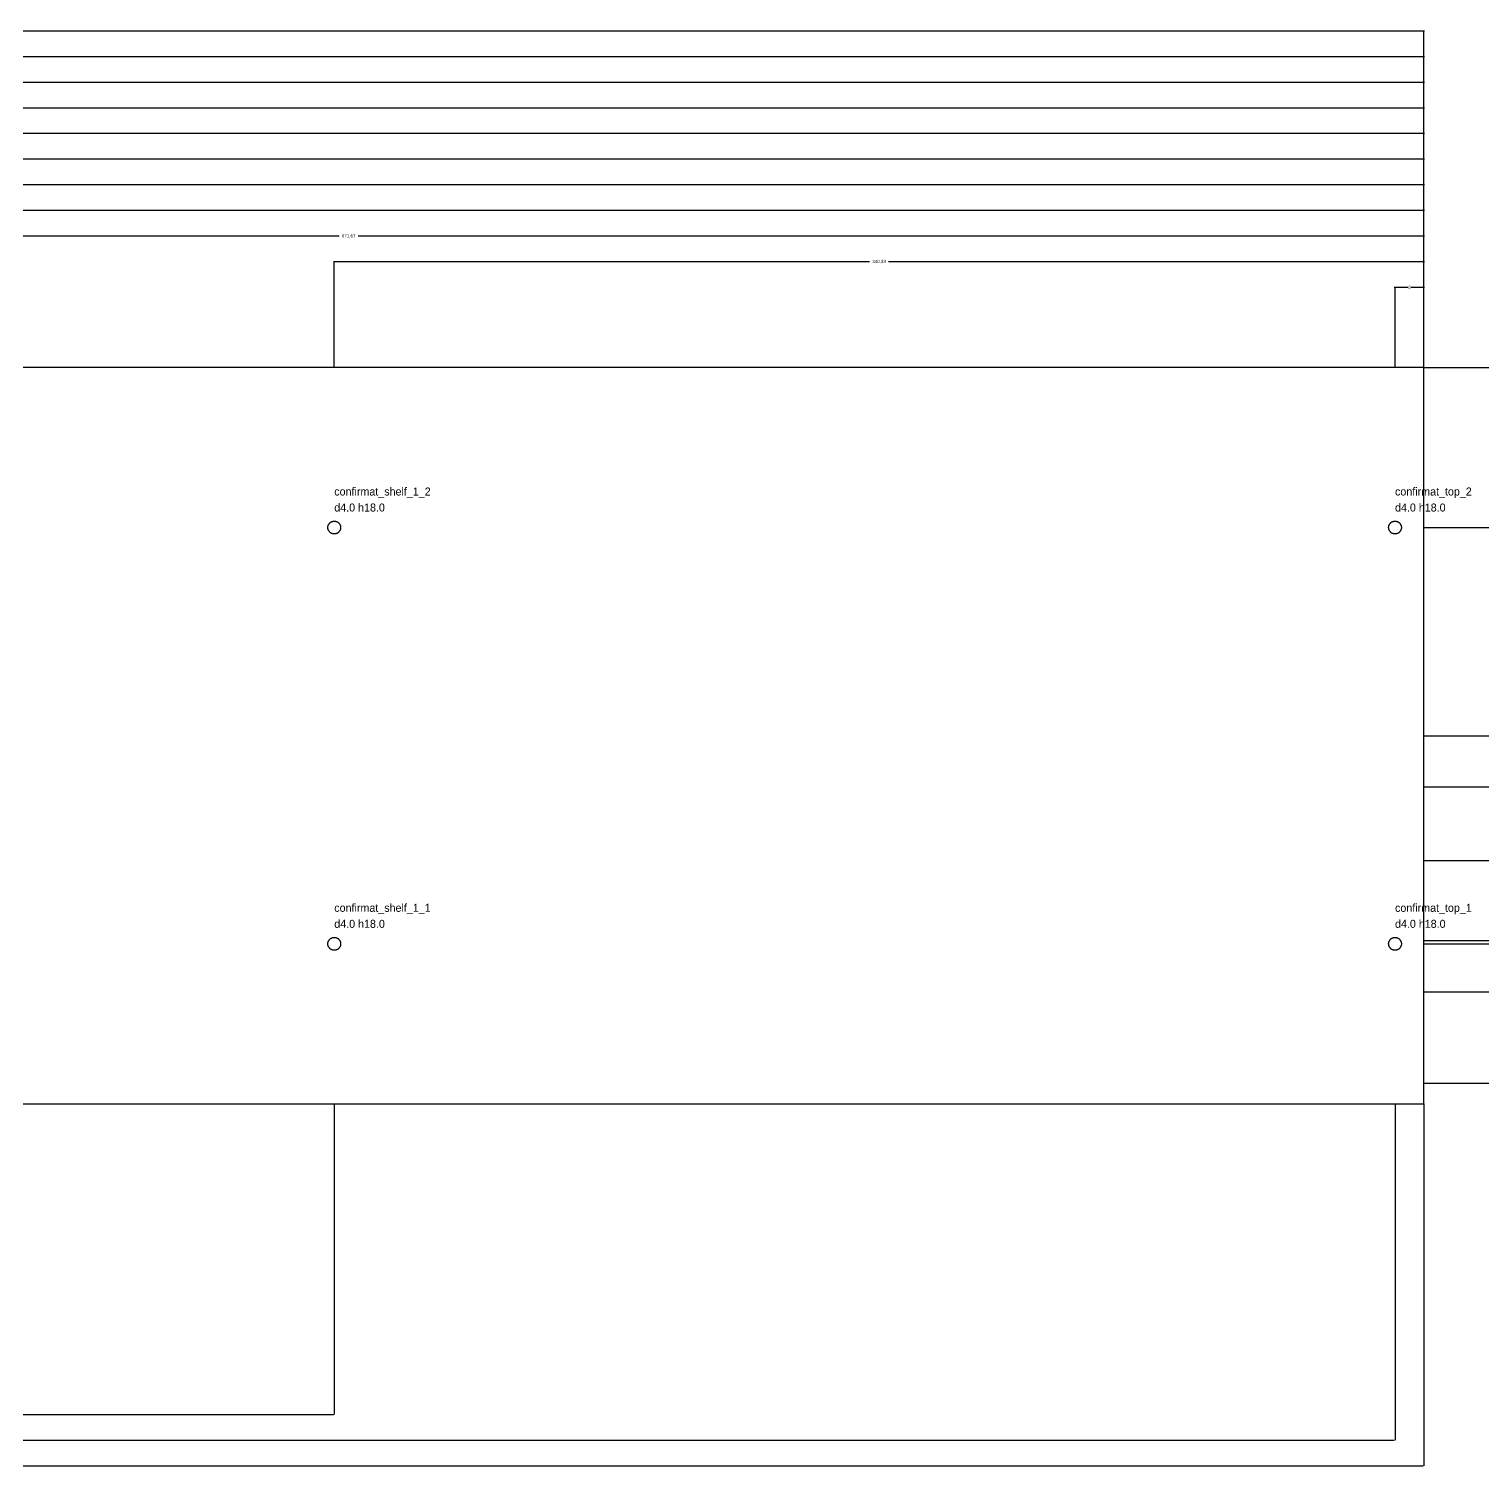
# Model space of a CAD drawing. Header units: millimetres. Extents: x -90 to 2551, y -195 to 364.
# Drawn here: x 1864.3 to 2318.5, y -113.7 to 335.7 of the extents above; entities that cross this region are included whole.
import ezdxf

# ---------------------------------------------------------------- set-up
doc = ezdxf.new("R2010")
doc.units = ezdxf.units.MM
for name, color, linetype in [('ANNOTATION', 7, 'Continuous'), ('CUT', 1, 'Continuous'), ('DIMENSION', 8, 'Continuous')]:
    doc.layers.add(name, color=color, linetype=linetype)
doc.dimstyles.get("Standard").update_dxf_attribs({"dimtxt": 2.5, "dimasz": 2.5, "dimexe": 1.25, "dimexo": 0.625, "dimtad": 1, "dimtxsty": 'Standard', "dimcen": 2.5, "dimazin": 3, "dimtfac": 1, "dimtmove": 0, "dimatfit": 3})

# ---------------------------------------------------------------- blocks, each defined once
blk = doc.blocks.new('_CLOSEDFILLED')
at = {"color": 0, "linetype": 'ByBlock'}
blk.add_solid([(-1, 0.2), (0, 0), (-1, -0.2)], dxfattribs=at)
blk = doc.blocks.new('*D10')
for p, q in [((0, 0), (0, -97)), ((1959.67, 0), (1959.67, -97)), ((0.25, -97), (976.335, -97)), ((983.335, -97), (1959.42, -97))]:
    blk.add_line(p, q)
at = {"layer": 'Defpoints'}
for p in [(0, 0), (1959.67, 0), (0, -97)]:
    blk.add_point(p, dxfattribs=at)
at = {"layer": 'DIMENSION', "xscale": 0.25, "yscale": 0.25, "rotation": 180}
blk.add_blockref('_CLOSEDFILLED', (0, -97), dxfattribs=at)
at = {"layer": 'DIMENSION', "xscale": 0.25, "yscale": 0.25}
blk.add_blockref('_CLOSEDFILLED', (1959.67, -97), dxfattribs=at)
at = {"layer": 'DIMENSION', "insert": (979.835, -97), "char_height": 1, "attachment_point": 5}
blk.add_mtext('1959,67', dxfattribs=at)
blk = doc.blocks.new('*D11')
for p, q in [((0, 0), (0, -105)), ((2291, 0), (2291, -105)), ((0.25, -105), (1143.5, -105)), ((1147.5, -105), (2290.75, -105))]:
    blk.add_line(p, q)
at = {"layer": 'Defpoints'}
for p in [(0, 0), (2291, 0), (0, -105)]:
    blk.add_point(p, dxfattribs=at)
at = {"layer": 'DIMENSION', "xscale": 0.25, "yscale": 0.25, "rotation": 180}
blk.add_blockref('_CLOSEDFILLED', (0, -105), dxfattribs=at)
at = {"layer": 'DIMENSION', "xscale": 0.25, "yscale": 0.25}
blk.add_blockref('_CLOSEDFILLED', (2291, -105), dxfattribs=at)
at = {"layer": 'DIMENSION', "insert": (1145.5, -105), "char_height": 1, "attachment_point": 5}
blk.add_mtext('2291', dxfattribs=at)
blk = doc.blocks.new('*D12')
for p, q in [((0, 0), (0, -113)), ((2300, 0), (2300, -113)), ((0.25, -113), (1148, -113)), ((1152, -113), (2299.75, -113))]:
    blk.add_line(p, q)
at = {"layer": 'Defpoints'}
for p in [(0, 0), (2300, 0), (0, -113)]:
    blk.add_point(p, dxfattribs=at)
at = {"layer": 'DIMENSION', "xscale": 0.25, "yscale": 0.25, "rotation": 180}
blk.add_blockref('_CLOSEDFILLED', (0, -113), dxfattribs=at)
at = {"layer": 'DIMENSION', "xscale": 0.25, "yscale": 0.25}
blk.add_blockref('_CLOSEDFILLED', (2300, -113), dxfattribs=at)
at = {"layer": 'DIMENSION', "insert": (1150, -113), "char_height": 1, "attachment_point": 5}
blk.add_mtext('2300', dxfattribs=at)
blk = doc.blocks.new('*D13')
for p, q in [((2295, 255), (2290.75, 255)), ((2291, 230), (2291, 255)), ((2300.25, 255), (2296, 255)), ((2300, 230), (2300, 255))]:
    blk.add_line(p, q)
at = {"layer": 'Defpoints'}
for p in [(2300, 255), (2291, 230), (2300, 230)]:
    blk.add_point(p, dxfattribs=at)
at = {"layer": 'DIMENSION', "xscale": 0.25, "yscale": 0.25}
blk.add_blockref('_CLOSEDFILLED', (2291, 255), dxfattribs=at)
at = {"layer": 'DIMENSION', "xscale": 0.25, "yscale": 0.25, "rotation": 180}
blk.add_blockref('_CLOSEDFILLED', (2300, 255), dxfattribs=at)
at = {"layer": 'DIMENSION', "insert": (2295.5, 255), "char_height": 1, "attachment_point": 5}
blk.add_mtext('9', dxfattribs=at)
blk = doc.blocks.new('*D14')
for p, q in [((2126.835, 263), (1959.42, 263)), ((1959.67, 230), (1959.67, 263)), ((2300.25, 263), (2132.835, 263)), ((2300, 230), (2300, 263))]:
    blk.add_line(p, q)
at = {"layer": 'Defpoints'}
for p in [(2300, 263), (1959.67, 230), (2300, 230)]:
    blk.add_point(p, dxfattribs=at)
at = {"layer": 'DIMENSION', "xscale": 0.25, "yscale": 0.25}
blk.add_blockref('_CLOSEDFILLED', (1959.67, 263), dxfattribs=at)
at = {"layer": 'DIMENSION', "xscale": 0.25, "yscale": 0.25, "rotation": 180}
blk.add_blockref('_CLOSEDFILLED', (2300, 263), dxfattribs=at)
at = {"layer": 'DIMENSION', "insert": (2129.835, 263), "char_height": 1, "attachment_point": 5}
blk.add_mtext('340,33', dxfattribs=at)
blk = doc.blocks.new('*D15')
for p, q in [((1961.165, 271), (1628.08, 271)), ((1628.33, 230), (1628.33, 271)), ((2300.25, 271), (1967.165, 271)), ((2300, 230), (2300, 271))]:
    blk.add_line(p, q)
at = {"layer": 'Defpoints'}
for p in [(2300, 271), (1628.33, 230), (2300, 230)]:
    blk.add_point(p, dxfattribs=at)
at = {"layer": 'DIMENSION', "xscale": 0.25, "yscale": 0.25}
blk.add_blockref('_CLOSEDFILLED', (1628.33, 271), dxfattribs=at)
at = {"layer": 'DIMENSION', "xscale": 0.25, "yscale": 0.25, "rotation": 180}
blk.add_blockref('_CLOSEDFILLED', (2300, 271), dxfattribs=at)
at = {"layer": 'DIMENSION', "insert": (1964.165, 271), "char_height": 1, "attachment_point": 5}
blk.add_mtext('671,67', dxfattribs=at)
blk = doc.blocks.new('*D16')
for p, q in [((1796.5, 279), (1296.75, 279)), ((1297, 230), (1297, 279)), ((2300.25, 279), (1800.5, 279)), ((2300, 230), (2300, 279))]:
    blk.add_line(p, q)
at = {"layer": 'Defpoints'}
for p in [(2300, 279), (1297, 230), (2300, 230)]:
    blk.add_point(p, dxfattribs=at)
at = {"layer": 'DIMENSION', "xscale": 0.25, "yscale": 0.25}
blk.add_blockref('_CLOSEDFILLED', (1297, 279), dxfattribs=at)
at = {"layer": 'DIMENSION', "xscale": 0.25, "yscale": 0.25, "rotation": 180}
blk.add_blockref('_CLOSEDFILLED', (2300, 279), dxfattribs=at)
at = {"layer": 'DIMENSION', "insert": (1798.5, 279), "char_height": 1, "attachment_point": 5}
blk.add_mtext('1003', dxfattribs=at)
blk = doc.blocks.new('*D17')
for p, q in [((1722.25, 287), (1150.25, 287)), ((1150.5, 230), (1150.5, 287)), ((2300.25, 287), (1728.25, 287)), ((2300, 230), (2300, 287))]:
    blk.add_line(p, q)
at = {"layer": 'Defpoints'}
for p in [(2300, 287), (1150.5, 230), (2300, 230)]:
    blk.add_point(p, dxfattribs=at)
at = {"layer": 'DIMENSION', "xscale": 0.25, "yscale": 0.25}
blk.add_blockref('_CLOSEDFILLED', (1150.5, 287), dxfattribs=at)
at = {"layer": 'DIMENSION', "xscale": 0.25, "yscale": 0.25, "rotation": 180}
blk.add_blockref('_CLOSEDFILLED', (2300, 287), dxfattribs=at)
at = {"layer": 'DIMENSION', "insert": (1725.25, 287), "char_height": 1, "attachment_point": 5}
blk.add_mtext('1149,5', dxfattribs=at)
blk = doc.blocks.new('*D18')
for p, q in [((1617.25, 295), (940.25, 295)), ((940.5, 230), (940.5, 295)), ((2300.25, 295), (1623.25, 295)), ((2300, 230), (2300, 295))]:
    blk.add_line(p, q)
at = {"layer": 'Defpoints'}
for p in [(2300, 295), (940.5, 230), (2300, 230)]:
    blk.add_point(p, dxfattribs=at)
at = {"layer": 'DIMENSION', "xscale": 0.25, "yscale": 0.25}
blk.add_blockref('_CLOSEDFILLED', (940.5, 295), dxfattribs=at)
at = {"layer": 'DIMENSION', "xscale": 0.25, "yscale": 0.25, "rotation": 180}
blk.add_blockref('_CLOSEDFILLED', (2300, 295), dxfattribs=at)
at = {"layer": 'DIMENSION', "insert": (1620.25, 295), "char_height": 1, "attachment_point": 5}
blk.add_mtext('1359,5', dxfattribs=at)
blk = doc.blocks.new('*D19')
for p, q in [((1512.25, 303), (730.25, 303)), ((730.5, 230), (730.5, 303)), ((2300.25, 303), (1518.25, 303)), ((2300, 230), (2300, 303))]:
    blk.add_line(p, q)
at = {"layer": 'Defpoints'}
for p in [(2300, 303), (730.5, 230), (2300, 230)]:
    blk.add_point(p, dxfattribs=at)
at = {"layer": 'DIMENSION', "xscale": 0.25, "yscale": 0.25}
blk.add_blockref('_CLOSEDFILLED', (730.5, 303), dxfattribs=at)
at = {"layer": 'DIMENSION', "xscale": 0.25, "yscale": 0.25, "rotation": 180}
blk.add_blockref('_CLOSEDFILLED', (2300, 303), dxfattribs=at)
at = {"layer": 'DIMENSION', "insert": (1515.25, 303), "char_height": 1, "attachment_point": 5}
blk.add_mtext('1569,5', dxfattribs=at)
blk = doc.blocks.new('*D20')
for p, q in [((1407.25, 311), (520.25, 311)), ((520.5, 230), (520.5, 311)), ((2300.25, 311), (1413.25, 311)), ((2300, 230), (2300, 311))]:
    blk.add_line(p, q)
at = {"layer": 'Defpoints'}
for p in [(2300, 311), (520.5, 230), (2300, 230)]:
    blk.add_point(p, dxfattribs=at)
at = {"layer": 'DIMENSION', "xscale": 0.25, "yscale": 0.25}
blk.add_blockref('_CLOSEDFILLED', (520.5, 311), dxfattribs=at)
at = {"layer": 'DIMENSION', "xscale": 0.25, "yscale": 0.25, "rotation": 180}
blk.add_blockref('_CLOSEDFILLED', (2300, 311), dxfattribs=at)
at = {"layer": 'DIMENSION', "insert": (1410.25, 311), "char_height": 1, "attachment_point": 5}
blk.add_mtext('1779,5', dxfattribs=at)
blk = doc.blocks.new('*D21')
for p, q in [((1302.25, 319), (310.25, 319)), ((310.5, 230), (310.5, 319)), ((2300.25, 319), (1308.25, 319)), ((2300, 230), (2300, 319))]:
    blk.add_line(p, q)
at = {"layer": 'Defpoints'}
for p in [(2300, 319), (310.5, 230), (2300, 230)]:
    blk.add_point(p, dxfattribs=at)
at = {"layer": 'DIMENSION', "xscale": 0.25, "yscale": 0.25}
blk.add_blockref('_CLOSEDFILLED', (310.5, 319), dxfattribs=at)
at = {"layer": 'DIMENSION', "xscale": 0.25, "yscale": 0.25, "rotation": 180}
blk.add_blockref('_CLOSEDFILLED', (2300, 319), dxfattribs=at)
at = {"layer": 'DIMENSION', "insert": (1305.25, 319), "char_height": 1, "attachment_point": 5}
blk.add_mtext('1989,5', dxfattribs=at)
blk = doc.blocks.new('*D22')
for p, q in [((1197.25, 327), (100.25, 327)), ((100.5, 230), (100.5, 327)), ((2300.25, 327), (1203.25, 327)), ((2300, 230), (2300, 327))]:
    blk.add_line(p, q)
at = {"layer": 'Defpoints'}
for p in [(2300, 327), (100.5, 230), (2300, 230)]:
    blk.add_point(p, dxfattribs=at)
at = {"layer": 'DIMENSION', "xscale": 0.25, "yscale": 0.25}
blk.add_blockref('_CLOSEDFILLED', (100.5, 327), dxfattribs=at)
at = {"layer": 'DIMENSION', "xscale": 0.25, "yscale": 0.25, "rotation": 180}
blk.add_blockref('_CLOSEDFILLED', (2300, 327), dxfattribs=at)
at = {"layer": 'DIMENSION', "insert": (1200.25, 327), "char_height": 1, "attachment_point": 5}
blk.add_mtext('2199,5', dxfattribs=at)
blk = doc.blocks.new('*D23')
for p, q in [((1152.5, 335), (8.75, 335)), ((9, 230), (9, 335)), ((2300.25, 335), (1156.5, 335)), ((2300, 230), (2300, 335))]:
    blk.add_line(p, q)
at = {"layer": 'Defpoints'}
for p in [(2300, 335), (9, 230), (2300, 230)]:
    blk.add_point(p, dxfattribs=at)
at = {"layer": 'DIMENSION', "xscale": 0.25, "yscale": 0.25}
blk.add_blockref('_CLOSEDFILLED', (9, 335), dxfattribs=at)
at = {"layer": 'DIMENSION', "xscale": 0.25, "yscale": 0.25, "rotation": 180}
blk.add_blockref('_CLOSEDFILLED', (2300, 335), dxfattribs=at)
at = {"layer": 'DIMENSION', "insert": (1154.5, 335), "char_height": 1, "attachment_point": 5}
blk.add_mtext('2291', dxfattribs=at)
blk = doc.blocks.new('*D33')
for p, q in [((2300, 230), (2325, 230)), ((2325, 230.25), (2325, 206)), ((2325, 204), (2325, 179.75)), ((2300, 180), (2325, 180))]:
    blk.add_line(p, q)
at = {"layer": 'Defpoints'}
for p in [(2300, 230), (2325, 230), (2300, 180)]:
    blk.add_point(p, dxfattribs=at)
at = {"layer": 'DIMENSION', "xscale": 0.25, "yscale": 0.25}
for p, rotation in [((2325, 230), 270), ((2325, 180), 90)]:
    blk.add_blockref('_CLOSEDFILLED', p, dxfattribs=dict(at, rotation=rotation))
at = {"layer": 'DIMENSION', "insert": (2325, 205), "char_height": 1, "attachment_point": 5, "rotation": 90}
blk.add_mtext('50', dxfattribs=at)
blk = doc.blocks.new('*D34')
for p, q in [((2300, 230), (2333, 230)), ((2333, 230.25), (2333, 174)), ((2333, 171), (2333, 114.75)), ((2300, 115), (2333, 115))]:
    blk.add_line(p, q)
at = {"layer": 'Defpoints'}
for p in [(2300, 230), (2333, 230), (2300, 115)]:
    blk.add_point(p, dxfattribs=at)
at = {"layer": 'DIMENSION', "xscale": 0.25, "yscale": 0.25}
for p, rotation in [((2333, 230), 270), ((2333, 115), 90)]:
    blk.add_blockref('_CLOSEDFILLED', p, dxfattribs=dict(at, rotation=rotation))
at = {"layer": 'DIMENSION', "insert": (2333, 172.5), "char_height": 1, "attachment_point": 5, "rotation": 90}
blk.add_mtext('115', dxfattribs=at)
blk = doc.blocks.new('*D35')
for p, q in [((2300, 230), (2341, 230)), ((2341, 230.25), (2341, 166)), ((2341, 163), (2341, 98.75)), ((2300, 99), (2341, 99))]:
    blk.add_line(p, q)
at = {"layer": 'Defpoints'}
for p in [(2300, 230), (2341, 230), (2300, 99)]:
    blk.add_point(p, dxfattribs=at)
at = {"layer": 'DIMENSION', "xscale": 0.25, "yscale": 0.25}
for p, rotation in [((2341, 230), 270), ((2341, 99), 90)]:
    blk.add_blockref('_CLOSEDFILLED', p, dxfattribs=dict(at, rotation=rotation))
at = {"layer": 'DIMENSION', "insert": (2341, 164.5), "char_height": 1, "attachment_point": 5, "rotation": 90}
blk.add_mtext('131', dxfattribs=at)
blk = doc.blocks.new('*D36')
for p, q in [((2300, 230), (2349, 230)), ((2349, 230.25), (2349, 154.5)), ((2349, 151.5), (2349, 75.75)), ((2300, 76), (2349, 76))]:
    blk.add_line(p, q)
at = {"layer": 'Defpoints'}
for p in [(2300, 230), (2349, 230), (2300, 76)]:
    blk.add_point(p, dxfattribs=at)
at = {"layer": 'DIMENSION', "xscale": 0.25, "yscale": 0.25}
for p, rotation in [((2349, 230), 270), ((2349, 76), 90)]:
    blk.add_blockref('_CLOSEDFILLED', p, dxfattribs=dict(at, rotation=rotation))
at = {"layer": 'DIMENSION', "insert": (2349, 153), "char_height": 1, "attachment_point": 5, "rotation": 90}
blk.add_mtext('154', dxfattribs=at)
blk = doc.blocks.new('*D37')
for p, q in [((2300, 230), (2357, 230)), ((2357, 230.25), (2357, 142)), ((2357, 139), (2357, 50.75)), ((2300, 51), (2357, 51))]:
    blk.add_line(p, q)
at = {"layer": 'Defpoints'}
for p in [(2300, 230), (2357, 230), (2300, 51)]:
    blk.add_point(p, dxfattribs=at)
at = {"layer": 'DIMENSION', "xscale": 0.25, "yscale": 0.25}
for p, rotation in [((2357, 230), 270), ((2357, 51), 90)]:
    blk.add_blockref('_CLOSEDFILLED', p, dxfattribs=dict(at, rotation=rotation))
at = {"layer": 'DIMENSION', "insert": (2357, 140.5), "char_height": 1, "attachment_point": 5, "rotation": 90}
blk.add_mtext('179', dxfattribs=at)
blk = doc.blocks.new('*D38')
for p, q in [((2300, 230), (2365, 230)), ((2365, 230.25), (2365, 141.5)), ((2365, 138.5), (2365, 49.75)), ((2300, 50), (2365, 50))]:
    blk.add_line(p, q)
at = {"layer": 'Defpoints'}
for p in [(2300, 230), (2365, 230), (2300, 50)]:
    blk.add_point(p, dxfattribs=at)
at = {"layer": 'DIMENSION', "xscale": 0.25, "yscale": 0.25}
for p, rotation in [((2365, 230), 270), ((2365, 50), 90)]:
    blk.add_blockref('_CLOSEDFILLED', p, dxfattribs=dict(at, rotation=rotation))
at = {"layer": 'DIMENSION', "insert": (2365, 140), "char_height": 1, "attachment_point": 5, "rotation": 90}
blk.add_mtext('180', dxfattribs=at)
blk = doc.blocks.new('*D39')
for p, q in [((2300, 230), (2373, 230)), ((2373, 230.25), (2373, 134)), ((2373, 131), (2373, 34.75)), ((2300, 35), (2373, 35))]:
    blk.add_line(p, q)
at = {"layer": 'Defpoints'}
for p in [(2300, 230), (2373, 230), (2300, 35)]:
    blk.add_point(p, dxfattribs=at)
at = {"layer": 'DIMENSION', "xscale": 0.25, "yscale": 0.25}
for p, rotation in [((2373, 230), 270), ((2373, 35), 90)]:
    blk.add_blockref('_CLOSEDFILLED', p, dxfattribs=dict(at, rotation=rotation))
at = {"layer": 'DIMENSION', "insert": (2373, 132.5), "char_height": 1, "attachment_point": 5, "rotation": 90}
blk.add_mtext('195', dxfattribs=at)
blk = doc.blocks.new('*D40')
for p, q in [((2300, 230), (2381, 230)), ((2381, 230.25), (2381, 120.75)), ((2381, 115.75), (2381, 6.25)), ((2300, 6.5), (2381, 6.5))]:
    blk.add_line(p, q)
at = {"layer": 'Defpoints'}
for p in [(2300, 230), (2381, 230), (2300, 6.5)]:
    blk.add_point(p, dxfattribs=at)
at = {"layer": 'DIMENSION', "xscale": 0.25, "yscale": 0.25}
for p, rotation in [((2381, 230), 270), ((2381, 6.5), 90)]:
    blk.add_blockref('_CLOSEDFILLED', p, dxfattribs=dict(at, rotation=rotation))
at = {"layer": 'DIMENSION', "insert": (2381, 118.25), "char_height": 1, "attachment_point": 5, "rotation": 90}
blk.add_mtext('223,5', dxfattribs=at)

msp = doc.modelspace()

# ---------------------------------------------------------------- linework, layer by layer
at = {"layer": 'CUT'}
for p, q in [((2300, 230), (0, 230)), ((2300, 0), (2300, 230)), ((1958.49, 181.618), (1958.6, 181.689)), ((1958.6, 181.689), (1958.7, 181.753)), ((1958.7, 181.753), (1958.82, 181.81)), ((1958.82, 181.81), (1958.93, 181.86)), ((1958.93, 181.86), (1959.05, 181.902)), ((1959.05, 181.902), (1959.17, 181.937)), ((1959.17, 181.937), (1959.29, 181.965)), ((1959.29, 181.965), (1959.42, 181.984)), ((1959.42, 181.984), (1959.54, 181.996)), ((1959.54, 181.996), (1959.67, 182)), ((1959.67, 182), (1959.79, 181.996)), ((1959.79, 181.996), (1959.92, 181.984)), ((1959.92, 181.984), (1960.04, 181.965)), ((1960.04, 181.965), (1960.16, 181.937)), ((1960.16, 181.937), (1960.28, 181.902)), ((1960.28, 181.902), (1960.4, 181.86)), ((1960.4, 181.86), (1960.52, 181.81)), ((1960.52, 181.81), (1960.63, 181.753)), ((1960.63, 181.753), (1960.74, 181.689)), ((1960.74, 181.689), (1960.84, 181.618)), ((2289.82, 181.618), (2289.93, 181.689)), ((2289.93, 181.689), (2290.04, 181.753)), ((2290.04, 181.753), (2290.15, 181.81)), ((2290.15, 181.81), (2290.26, 181.86)), ((2290.26, 181.86), (2290.38, 181.902)), ((2290.38, 181.902), (2290.5, 181.937)), ((2290.5, 181.937), (2290.63, 181.965)), ((2290.63, 181.965), (2290.75, 181.984)), ((2290.75, 181.984), (2290.87, 181.996)), ((2290.87, 181.996), (2291, 182)), ((2291, 182), (2291.13, 181.996)), ((2291.13, 181.996), (2291.25, 181.984)), ((2291.25, 181.984), (2291.37, 181.965)), ((2291.37, 181.965), (2291.5, 181.937)), ((2291.5, 181.937), (2291.62, 181.902)), ((2291.62, 181.902), (2291.74, 181.86)), ((2291.74, 181.86), (2291.85, 181.81)), ((2291.85, 181.81), (2291.96, 181.753)), ((2291.96, 181.753), (2292.07, 181.689)), ((2292.07, 181.689), (2292.18, 181.618)), ((1957.67, 180.126), (1957.68, 180.251)), ((1957.67, 180), (1957.67, 180.126)), ((1957.67, 179.874), (1957.67, 180)), ((1957.68, 179.749), (1957.67, 179.874)), ((1957.68, 180.251), (1957.7, 180.375)), ((1957.7, 179.625), (1957.68, 179.749)), ((1957.7, 180.375), (1957.73, 180.497)), ((1957.73, 179.503), (1957.7, 179.625)), ((1957.73, 180.497), (1957.76, 180.618)), ((1957.76, 179.382), (1957.73, 179.503)), ((1957.76, 180.618), (1957.81, 180.736)), ((1957.81, 179.264), (1957.76, 179.382)), ((1957.81, 180.736), (1957.86, 180.852)), ((1957.86, 179.148), (1957.81, 179.264)), ((1957.86, 180.852), (1957.91, 180.964)), ((1957.91, 179.036), (1957.86, 179.148)), ((1957.91, 180.964), (1957.98, 181.072)), ((1957.98, 178.928), (1957.91, 179.036)), ((1957.98, 181.072), (1958.05, 181.176)), ((1958.05, 178.824), (1957.98, 178.928)), ((1958.05, 181.176), (1958.13, 181.275)), ((1958.13, 178.725), (1958.05, 178.824)), ((1958.13, 181.275), (1958.21, 181.369)), ((1958.21, 178.631), (1958.13, 178.725)), ((1958.21, 181.369), (1958.3, 181.458)), ((1958.3, 178.542), (1958.21, 178.631)), ((1958.3, 181.458), (1958.39, 181.541)), ((1958.39, 178.459), (1958.3, 178.542)), ((1958.39, 181.541), (1958.49, 181.618)), ((1958.49, 178.382), (1958.39, 178.459)), ((1958.6, 178.311), (1958.49, 178.382)), ((1958.7, 178.247), (1958.6, 178.311)), ((1958.82, 178.19), (1958.7, 178.247)), ((1958.93, 178.14), (1958.82, 178.19)), ((1959.05, 178.098), (1958.93, 178.14)), ((1959.17, 178.063), (1959.05, 178.098)), ((1959.29, 178.035), (1959.17, 178.063)), ((1959.42, 178.016), (1959.29, 178.035)), ((1959.54, 178.004), (1959.42, 178.016)), ((1959.67, 178), (1959.54, 178.004)), ((1959.79, 178.004), (1959.67, 178)), ((1959.92, 178.016), (1959.79, 178.004)), ((1960.04, 178.035), (1959.92, 178.016)), ((1960.16, 178.063), (1960.04, 178.035)), ((1960.28, 178.098), (1960.16, 178.063)), ((1960.4, 178.14), (1960.28, 178.098)), ((1960.52, 178.19), (1960.4, 178.14)), ((1960.63, 178.247), (1960.52, 178.19)), ((1960.74, 178.311), (1960.63, 178.247)), ((1960.84, 178.382), (1960.74, 178.311)), ((1960.84, 181.618), (1960.94, 181.541)), ((1960.94, 178.459), (1960.84, 178.382)), ((1960.94, 181.541), (1961.04, 181.458)), ((1961.04, 178.542), (1960.94, 178.459)), ((1961.04, 181.458), (1961.12, 181.369)), ((1961.12, 178.631), (1961.04, 178.542)), ((1961.12, 181.369), (1961.21, 181.275)), ((1961.21, 178.725), (1961.12, 178.631)), ((1961.21, 181.275), (1961.28, 181.176)), ((1961.28, 178.824), (1961.21, 178.725)), ((1961.28, 181.176), (1961.36, 181.072)), ((1961.36, 178.928), (1961.28, 178.824)), ((1961.36, 181.072), (1961.42, 180.964)), ((1961.42, 179.036), (1961.36, 178.928)), ((1961.42, 180.964), (1961.48, 180.852)), ((1961.48, 179.148), (1961.42, 179.036)), ((1961.48, 180.852), (1961.53, 180.736)), ((1961.53, 179.264), (1961.48, 179.148)), ((1961.53, 180.736), (1961.57, 180.618)), ((1961.57, 179.382), (1961.53, 179.264)), ((1961.57, 180.618), (1961.6, 180.497)), ((1961.6, 179.503), (1961.57, 179.382)), ((1961.6, 180.497), (1961.63, 180.375)), ((1961.63, 179.625), (1961.6, 179.503)), ((1961.63, 180.375), (1961.65, 180.251)), ((1961.65, 179.749), (1961.63, 179.625)), ((1961.65, 180.251), (1961.66, 180.126)), ((1961.66, 179.874), (1961.65, 179.749)), ((1961.66, 180.126), (1961.67, 180)), ((1961.67, 180), (1961.66, 179.874)), ((2289, 180.126), (2289.02, 180.251)), ((2289, 180), (2289, 180.126)), ((2289, 179.874), (2289, 180)), ((2289.02, 179.749), (2289, 179.874)), ((2289.02, 180.251), (2289.04, 180.375)), ((2289.04, 179.625), (2289.02, 179.749)), ((2289.04, 180.375), (2289.06, 180.497)), ((2289.06, 179.503), (2289.04, 179.625)), ((2289.06, 180.497), (2289.1, 180.618)), ((2289.1, 179.382), (2289.06, 179.503)), ((2289.1, 180.618), (2289.14, 180.736)), ((2289.14, 179.264), (2289.1, 179.382)), ((2289.14, 180.736), (2289.19, 180.852)), ((2289.19, 179.148), (2289.14, 179.264)), ((2289.19, 180.852), (2289.25, 180.964)), ((2289.25, 179.036), (2289.19, 179.148)), ((2289.25, 180.964), (2289.31, 181.072)), ((2289.31, 178.928), (2289.25, 179.036)), ((2289.31, 181.072), (2289.38, 181.176)), ((2289.38, 178.824), (2289.31, 178.928)), ((2289.38, 181.176), (2289.46, 181.275)), ((2289.46, 178.725), (2289.38, 178.824)), ((2289.46, 181.275), (2289.54, 181.369)), ((2289.54, 178.631), (2289.46, 178.725)), ((2289.54, 181.369), (2289.63, 181.458)), ((2289.63, 178.542), (2289.54, 178.631)), ((2289.63, 181.458), (2289.73, 181.541)), ((2289.73, 178.459), (2289.63, 178.542)), ((2289.73, 181.541), (2289.82, 181.618)), ((2289.82, 178.382), (2289.73, 178.459)), ((2289.93, 178.311), (2289.82, 178.382)), ((2290.04, 178.247), (2289.93, 178.311)), ((2290.15, 178.19), (2290.04, 178.247)), ((2290.26, 178.14), (2290.15, 178.19)), ((2290.38, 178.098), (2290.26, 178.14)), ((2290.5, 178.063), (2290.38, 178.098)), ((2290.63, 178.035), (2290.5, 178.063)), ((2290.75, 178.016), (2290.63, 178.035)), ((2290.87, 178.004), (2290.75, 178.016)), ((2291, 178), (2290.87, 178.004)), ((2291.13, 178.004), (2291, 178)), ((2291.25, 178.016), (2291.13, 178.004)), ((2291.37, 178.035), (2291.25, 178.016)), ((2291.5, 178.063), (2291.37, 178.035)), ((2291.62, 178.098), (2291.5, 178.063)), ((2291.74, 178.14), (2291.62, 178.098)), ((2291.85, 178.19), (2291.74, 178.14)), ((2291.96, 178.247), (2291.85, 178.19)), ((2292.07, 178.311), (2291.96, 178.247)), ((2292.18, 178.382), (2292.07, 178.311)), ((2292.18, 181.618), (2292.27, 181.541)), ((2292.27, 178.459), (2292.18, 178.382)), ((2292.27, 181.541), (2292.37, 181.458)), ((2292.37, 178.542), (2292.27, 178.459)), ((2292.37, 181.458), (2292.46, 181.369)), ((2292.46, 178.631), (2292.37, 178.542)), ((2292.46, 181.369), (2292.54, 181.275)), ((2292.54, 178.725), (2292.46, 178.631)), ((2292.54, 181.275), (2292.62, 181.176)), ((2292.62, 178.824), (2292.54, 178.725)), ((2292.62, 181.176), (2292.69, 181.072)), ((2292.69, 178.928), (2292.62, 178.824)), ((2292.69, 181.072), (2292.75, 180.964)), ((2292.75, 179.036), (2292.69, 178.928)), ((2292.75, 180.964), (2292.81, 180.852)), ((2292.81, 179.148), (2292.75, 179.036)), ((2292.81, 180.852), (2292.86, 180.736)), ((2292.86, 179.264), (2292.81, 179.148)), ((2292.86, 180.736), (2292.9, 180.618)), ((2292.9, 179.382), (2292.86, 179.264)), ((2292.9, 180.618), (2292.94, 180.497)), ((2292.94, 179.503), (2292.9, 179.382)), ((2292.94, 180.497), (2292.96, 180.375)), ((2292.96, 179.625), (2292.94, 179.503)), ((2292.96, 180.375), (2292.98, 180.251)), ((2292.98, 179.749), (2292.96, 179.625)), ((2292.98, 180.251), (2293, 180.126)), ((2293, 179.874), (2292.98, 179.749)), ((2293, 180.126), (2293, 180)), ((2293, 180), (2293, 179.874)), ((1957.67, 50.1256), (1957.68, 50.2507)), ((1957.67, 50), (1957.67, 50.1256)), ((1957.67, 49.8744), (1957.67, 50)), ((1957.68, 50.2507), (1957.7, 50.3748)), ((1957.7, 50.3748), (1957.73, 50.4974)), ((1957.73, 50.4974), (1957.76, 50.618)), ((1957.76, 50.618), (1957.81, 50.7362)), ((1957.81, 50.7362), (1957.86, 50.8516)), ((1957.86, 50.8516), (1957.91, 50.9635)), ((1957.91, 50.9635), (1957.98, 51.0717)), ((1957.98, 51.0717), (1958.05, 51.1756)), ((1958.05, 51.1756), (1958.13, 51.2748)), ((1958.13, 51.2748), (1958.21, 51.3691)), ((1958.21, 51.3691), (1958.3, 51.4579)), ((1958.3, 51.4579), (1958.39, 51.541)), ((1958.39, 51.541), (1958.49, 51.618)), ((1958.49, 51.618), (1958.6, 51.6887)), ((1958.6, 51.6887), (1958.7, 51.7526)), ((1958.7, 51.7526), (1958.82, 51.8097)), ((1958.82, 51.8097), (1958.93, 51.8596)), ((1958.93, 51.8596), (1959.05, 51.9021)), ((1959.05, 51.9021), (1959.17, 51.9372)), ((1959.17, 51.9372), (1959.29, 51.9646)), ((1959.29, 51.9646), (1959.42, 51.9842)), ((1959.42, 51.9842), (1959.54, 51.9961)), ((1959.54, 51.9961), (1959.67, 52)), ((1959.67, 52), (1959.79, 51.9961)), ((1959.79, 51.9961), (1959.92, 51.9842)), ((1959.92, 51.9842), (1960.04, 51.9646)), ((1960.04, 51.9646), (1960.16, 51.9372)), ((1960.16, 51.9372), (1960.28, 51.9021)), ((1960.28, 51.9021), (1960.4, 51.8596)), ((1960.4, 51.8596), (1960.52, 51.8097)), ((1960.52, 51.8097), (1960.63, 51.7526)), ((1960.63, 51.7526), (1960.74, 51.6887)), ((1960.74, 51.6887), (1960.84, 51.618)), ((1960.84, 51.618), (1960.94, 51.541)), ((1960.94, 51.541), (1961.04, 51.4579)), ((1961.04, 51.4579), (1961.12, 51.3691)), ((1961.12, 51.3691), (1961.21, 51.2748)), ((1961.21, 51.2748), (1961.28, 51.1756)), ((1961.28, 51.1756), (1961.36, 51.0717)), ((1961.36, 51.0717), (1961.42, 50.9635)), ((1961.42, 50.9635), (1961.48, 50.8516)), ((1961.48, 50.8516), (1961.53, 50.7362)), ((1961.53, 50.7362), (1961.57, 50.618)), ((1961.57, 50.618), (1961.6, 50.4974)), ((1961.6, 50.4974), (1961.63, 50.3748)), ((1961.63, 50.3748), (1961.65, 50.2507)), ((1961.65, 50.2507), (1961.66, 50.1256)), ((1961.66, 50.1256), (1961.67, 50)), ((1961.67, 50), (1961.66, 49.8744)), ((2289, 50.1256), (2289.02, 50.2507)), ((2289, 50), (2289, 50.1256)), ((2289, 49.8744), (2289, 50)), ((2289.02, 50.2507), (2289.04, 50.3748)), ((2289.04, 50.3748), (2289.06, 50.4974)), ((2289.06, 50.4974), (2289.1, 50.618)), ((2289.1, 50.618), (2289.14, 50.7362)), ((2289.14, 50.7362), (2289.19, 50.8516)), ((2289.19, 50.8516), (2289.25, 50.9635)), ((2289.25, 50.9635), (2289.31, 51.0717)), ((2289.31, 51.0717), (2289.38, 51.1756)), ((2289.38, 51.1756), (2289.46, 51.2748)), ((2289.46, 51.2748), (2289.54, 51.3691)), ((2289.54, 51.3691), (2289.63, 51.4579)), ((2289.63, 51.4579), (2289.73, 51.541)), ((2289.73, 51.541), (2289.82, 51.618)), ((2289.82, 51.618), (2289.93, 51.6887)), ((2289.93, 51.6887), (2290.04, 51.7526)), ((2290.04, 51.7526), (2290.15, 51.8097)), ((2290.15, 51.8097), (2290.26, 51.8596)), ((2290.26, 51.8596), (2290.38, 51.9021)), ((2290.38, 51.9021), (2290.5, 51.9372)), ((2290.5, 51.9372), (2290.63, 51.9646)), ((2290.63, 51.9646), (2290.75, 51.9842)), ((2290.75, 51.9842), (2290.87, 51.9961)), ((2290.87, 51.9961), (2291, 52)), ((2291, 52), (2291.13, 51.9961)), ((2291.13, 51.9961), (2291.25, 51.9842)), ((2291.25, 51.9842), (2291.37, 51.9646)), ((2291.37, 51.9646), (2291.5, 51.9372)), ((2291.5, 51.9372), (2291.62, 51.9021)), ((2291.62, 51.9021), (2291.74, 51.8596)), ((2291.74, 51.8596), (2291.85, 51.8097)), ((2291.85, 51.8097), (2291.96, 51.7526)), ((2291.96, 51.7526), (2292.07, 51.6887)), ((2292.07, 51.6887), (2292.18, 51.618)), ((2292.18, 51.618), (2292.27, 51.541)), ((2292.27, 51.541), (2292.37, 51.4579)), ((2292.37, 51.4579), (2292.46, 51.3691)), ((2292.46, 51.3691), (2292.54, 51.2748)), ((2292.54, 51.2748), (2292.62, 51.1756)), ((2292.62, 51.1756), (2292.69, 51.0717)), ((2292.69, 51.0717), (2292.75, 50.9635)), ((2292.75, 50.9635), (2292.81, 50.8516)), ((2292.81, 50.8516), (2292.86, 50.7362)), ((2292.86, 50.7362), (2292.9, 50.618)), ((2292.9, 50.618), (2292.94, 50.4974)), ((2292.94, 50.4974), (2292.96, 50.3748)), ((2292.96, 50.3748), (2292.98, 50.2507)), ((2292.98, 50.2507), (2293, 50.1256)), ((2293, 50.1256), (2293, 50)), ((2293, 50), (2293, 49.8744)), ((1957.68, 49.7493), (1957.67, 49.8744)), ((1957.7, 49.6252), (1957.68, 49.7493)), ((1957.73, 49.5026), (1957.7, 49.6252)), ((1957.76, 49.382), (1957.73, 49.5026)), ((1957.81, 49.2638), (1957.76, 49.382)), ((1957.86, 49.1484), (1957.81, 49.2638)), ((1957.91, 49.0365), (1957.86, 49.1484)), ((1957.98, 48.9283), (1957.91, 49.0365)), ((1958.05, 48.8244), (1957.98, 48.9283)), ((1958.13, 48.7252), (1958.05, 48.8244)), ((1958.21, 48.6309), (1958.13, 48.7252)), ((1958.3, 48.5421), (1958.21, 48.6309)), ((1958.39, 48.459), (1958.3, 48.5421)), ((1958.49, 48.382), (1958.39, 48.459)), ((1958.6, 48.3113), (1958.49, 48.382)), ((1958.7, 48.2474), (1958.6, 48.3113)), ((1958.82, 48.1903), (1958.7, 48.2474)), ((1958.93, 48.1404), (1958.82, 48.1903)), ((1959.05, 48.0979), (1958.93, 48.1404)), ((1959.17, 48.0628), (1959.05, 48.0979)), ((1959.29, 48.0354), (1959.17, 48.0628)), ((1959.42, 48.0158), (1959.29, 48.0354)), ((1959.54, 48.0039), (1959.42, 48.0158)), ((1959.67, 48), (1959.54, 48.0039)), ((1959.79, 48.0039), (1959.67, 48)), ((1959.92, 48.0158), (1959.79, 48.0039)), ((1960.04, 48.0354), (1959.92, 48.0158)), ((1960.16, 48.0628), (1960.04, 48.0354)), ((1960.28, 48.0979), (1960.16, 48.0628)), ((1960.4, 48.1404), (1960.28, 48.0979)), ((1960.52, 48.1903), (1960.4, 48.1404)), ((1960.63, 48.2474), (1960.52, 48.1903)), ((1960.74, 48.3113), (1960.63, 48.2474)), ((1960.84, 48.382), (1960.74, 48.3113)), ((1960.94, 48.459), (1960.84, 48.382)), ((1961.04, 48.5421), (1960.94, 48.459)), ((1961.12, 48.6309), (1961.04, 48.5421)), ((1961.21, 48.7252), (1961.12, 48.6309)), ((1961.28, 48.8244), (1961.21, 48.7252)), ((1961.36, 48.9283), (1961.28, 48.8244)), ((1961.42, 49.0365), (1961.36, 48.9283)), ((1961.48, 49.1484), (1961.42, 49.0365)), ((1961.53, 49.2638), (1961.48, 49.1484)), ((1961.57, 49.382), (1961.53, 49.2638)), ((1961.6, 49.5026), (1961.57, 49.382)), ((1961.63, 49.6252), (1961.6, 49.5026)), ((1961.65, 49.7493), (1961.63, 49.6252)), ((1961.66, 49.8744), (1961.65, 49.7493)), ((2289.02, 49.7493), (2289, 49.8744)), ((2289.04, 49.6252), (2289.02, 49.7493)), ((2289.06, 49.5026), (2289.04, 49.6252)), ((2289.1, 49.382), (2289.06, 49.5026)), ((2289.14, 49.2638), (2289.1, 49.382)), ((2289.19, 49.1484), (2289.14, 49.2638)), ((2289.25, 49.0365), (2289.19, 49.1484)), ((2289.31, 48.9283), (2289.25, 49.0365)), ((2289.38, 48.8244), (2289.31, 48.9283)), ((2289.46, 48.7252), (2289.38, 48.8244)), ((2289.54, 48.6309), (2289.46, 48.7252)), ((2289.63, 48.5421), (2289.54, 48.6309)), ((2289.73, 48.459), (2289.63, 48.5421)), ((2289.82, 48.382), (2289.73, 48.459)), ((2289.93, 48.3113), (2289.82, 48.382)), ((2290.04, 48.2474), (2289.93, 48.3113)), ((2290.15, 48.1903), (2290.04, 48.2474)), ((2290.26, 48.1404), (2290.15, 48.1903)), ((2290.38, 48.0979), (2290.26, 48.1404)), ((2290.5, 48.0628), (2290.38, 48.0979)), ((2290.63, 48.0354), (2290.5, 48.0628)), ((2290.75, 48.0158), (2290.63, 48.0354)), ((2290.87, 48.0039), (2290.75, 48.0158)), ((2291, 48), (2290.87, 48.0039)), ((2291.13, 48.0039), (2291, 48)), ((2291.25, 48.0158), (2291.13, 48.0039)), ((2291.37, 48.0354), (2291.25, 48.0158)), ((2291.5, 48.0628), (2291.37, 48.0354)), ((2291.62, 48.0979), (2291.5, 48.0628)), ((2291.74, 48.1404), (2291.62, 48.0979)), ((2291.85, 48.1903), (2291.74, 48.1404)), ((2291.96, 48.2474), (2291.85, 48.1903)), ((2292.07, 48.3113), (2291.96, 48.2474)), ((2292.18, 48.382), (2292.07, 48.3113)), ((2292.27, 48.459), (2292.18, 48.382)), ((2292.37, 48.5421), (2292.27, 48.459)), ((2292.46, 48.6309), (2292.37, 48.5421)), ((2292.54, 48.7252), (2292.46, 48.6309)), ((2292.62, 48.8244), (2292.54, 48.7252)), ((2292.69, 48.9283), (2292.62, 48.8244)), ((2292.75, 49.0365), (2292.69, 48.9283)), ((2292.81, 49.1484), (2292.75, 49.0365)), ((2292.86, 49.2638), (2292.81, 49.1484)), ((2292.9, 49.382), (2292.86, 49.2638)), ((2292.94, 49.5026), (2292.9, 49.382)), ((2292.96, 49.6252), (2292.94, 49.5026)), ((2292.98, 49.7493), (2292.96, 49.6252)), ((2293, 49.8744), (2292.98, 49.7493)), ((0, 0), (2300, 0))]:
    msp.add_line(p, q, dxfattribs=at)

# ---------------------------------------------------------------- texts
at = {"layer": 'ANNOTATION'}
for s, p in [('confirmat_shelf_1_2', (1959.67, 190)), ('confirmat_top_2', (2291, 190)), ('d4.0 h18.0', (1959.67, 185)), ('d4.0 h18.0', (2291, 185)), ('confirmat_shelf_1_1', (1959.67, 60)), ('confirmat_top_1', (2291, 60)), ('d4.0 h18.0', (1959.67, 55)), ('d4.0 h18.0', (2291, 55))]:
    msp.add_text(s, height=2.5, dxfattribs=at).set_placement(p)

# ---------------------------------------------------------------- dimensions: what is measured, and where the dimension line sits
at = {"layer": 'DIMENSION'}
for base, p1, p2, picture, middle in [((2300, 335), (2300, 230), (9, 230), '*D23', (1154.5, 335)), ((2300, 327), (2300, 230), (100.5, 230), '*D22', (1200.25, 327)), ((2300, 319), (2300, 230), (310.5, 230), '*D21', (1305.25, 319)), ((2300, 311), (2300, 230), (520.5, 230), '*D20', (1410.25, 311)), ((2300, 303), (2300, 230), (730.5, 230), '*D19', (1515.25, 303)), ((2300, 295), (2300, 230), (940.5, 230), '*D18', (1620.25, 295)), ((2300, 287), (2300, 230), (1150.5, 230), '*D17', (1725.25, 287)), ((2300, 279), (2300, 230), (1297, 230), '*D16', (1798.5, 279)), ((2300, 271), (2300, 230), (1628.33, 230), '*D15', (1964.165, 271)), ((2300, 263), (2300, 230), (1959.67, 230), '*D14', (2129.835, 263)), ((2300, 255), (2300, 230), (2291, 230), '*D13', (2295.5, 255)), ((0, -97), (0, 0), (1959.67, 0), '*D10', (979.835, -97)), ((0, -105), (0, 0), (2291, 0), '*D11', (1145.5, -105)), ((0, -113), (0, 0), (2300, 0), '*D12', (1150, -113))]:
    dim = msp.add_linear_dim(base=base, p1=p1, p2=p2, dimstyle='Standard', dxfattribs=at)
    dim.commit()
    dim.dimension.update_dxf_attribs({"geometry": picture, "text_midpoint": middle})
for base, p2, picture, middle in [((2325, 230), (2300, 180), '*D33', (2325, 205)), ((2333, 230), (2300, 115), '*D34', (2333, 172.5)), ((2341, 230), (2300, 99), '*D35', (2341, 164.5)), ((2349, 230), (2300, 76), '*D36', (2349, 153)), ((2357, 230), (2300, 51), '*D37', (2357, 140.5)), ((2365, 230), (2300, 50), '*D38', (2365, 140)), ((2373, 230), (2300, 35), '*D39', (2373, 132.5)), ((2381, 230), (2300, 6.5), '*D40', (2381, 118.25))]:
    dim = msp.add_linear_dim(base=base, p1=(2300, 230), p2=p2, angle=90, dimstyle='Standard', dxfattribs=at)
    dim.commit()
    dim.dimension.update_dxf_attribs({"geometry": picture, "text_midpoint": middle})

doc.saveas('drawing.dxf')
